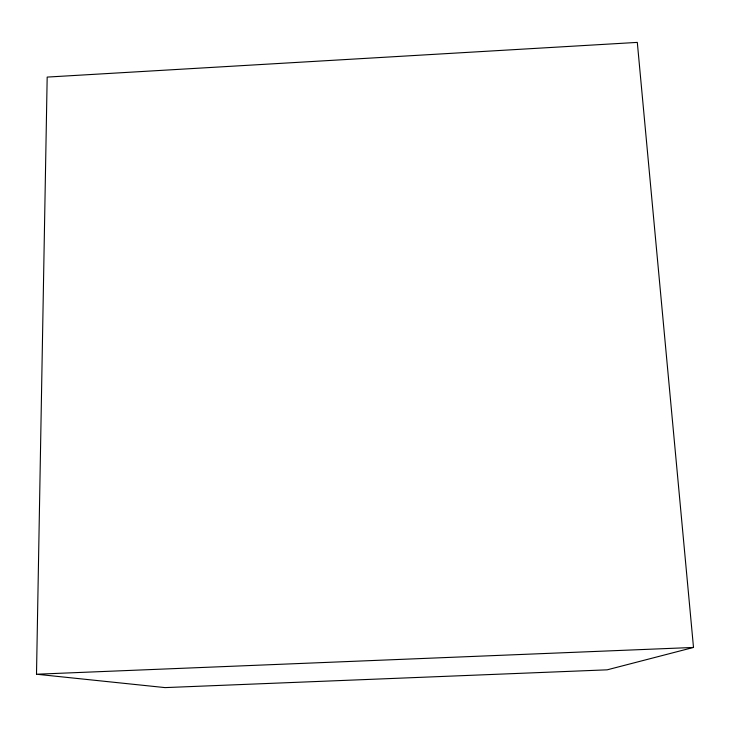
<?xml version="1.0" encoding="UTF-8"?>
<svg xmlns="http://www.w3.org/2000/svg" width="730" height="730" viewBox="0 0 730 730"><rect width="100%" height="100%" fill="white"/><g stroke="black" fill="none" stroke-linecap="round" stroke-linejoin="round"><path stroke-width="1.09" d="M36.5 674.228L47.176 77.088L637.308 42.395L693.5 647.446L607.168 669.83L165.08 687.605L36.5 674.228L693.5 647.446"/></g></svg>
